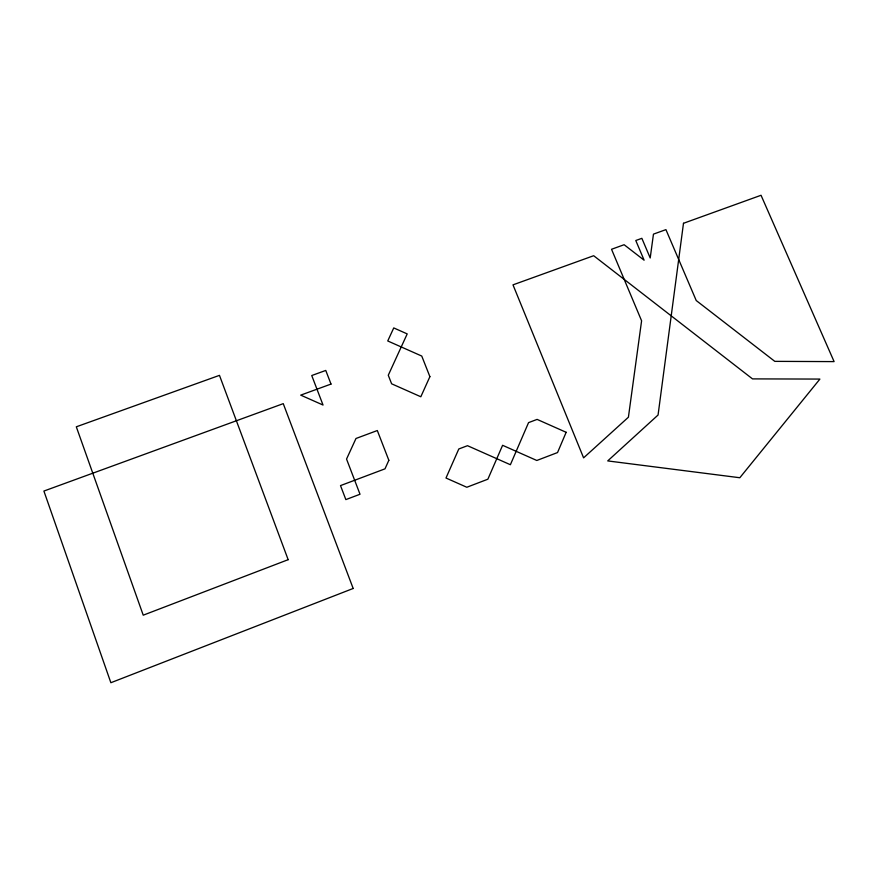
<?xml version="1.0" encoding="UTF-8"?>
<svg xmlns="http://www.w3.org/2000/svg" width="878" height="878" viewBox="0 0 878 878"><rect width="100%" height="100%" fill="white"/><g stroke="black" fill="none" stroke-linecap="round" stroke-linejoin="round"><path stroke-width="1.32" d="M683.49 223.286L658.061 415.02L607.708 460.917L739.825 477.742L819.909 379.076L752.501 378.89L593.671 255.717L512.993 284.856L583.596 457.855L628.407 417.215L641.598 320.799L611.538 249.275L624.126 244.721L644.112 260.195L635.782 240.517L641.862 238.322L650.203 257.978L653.462 234.13L665.93 229.63L696.232 300.539L774.802 361.363L834.1 361.604L761.039 195.278L683.49 223.286M566.156 432.294L557.541 452.554L536.809 460.478L502.6 445.3L487.872 479.201L466.811 487.257L445.991 478.016L458.799 448.976L467.502 445.695L510.381 464.725L528.556 422.625L537.116 419.399L566.156 432.294M388.844 460.302L384.992 468.841L340.51 485.6L345.855 499.604L360.013 494.248L346.547 459.062L355.985 438.484L377.32 430.538L388.844 460.302M429.891 376.662L420.825 396.768L391.621 383.796L388.274 375.235L407.205 333.903L393.75 327.922L387.747 340.96L421.758 356.062L429.891 376.662M353.175 588.469L110.869 682.722L43.9 491.054L283.254 403.65L353.175 588.469M288.16 559.681L143.235 615.182L76.309 426.807L219.467 375.356L288.16 559.681M331.006 384.081L300.715 395.133L323.027 405.032L311.745 375.532L325.76 370.439L331.006 384.081"/></g></svg>
